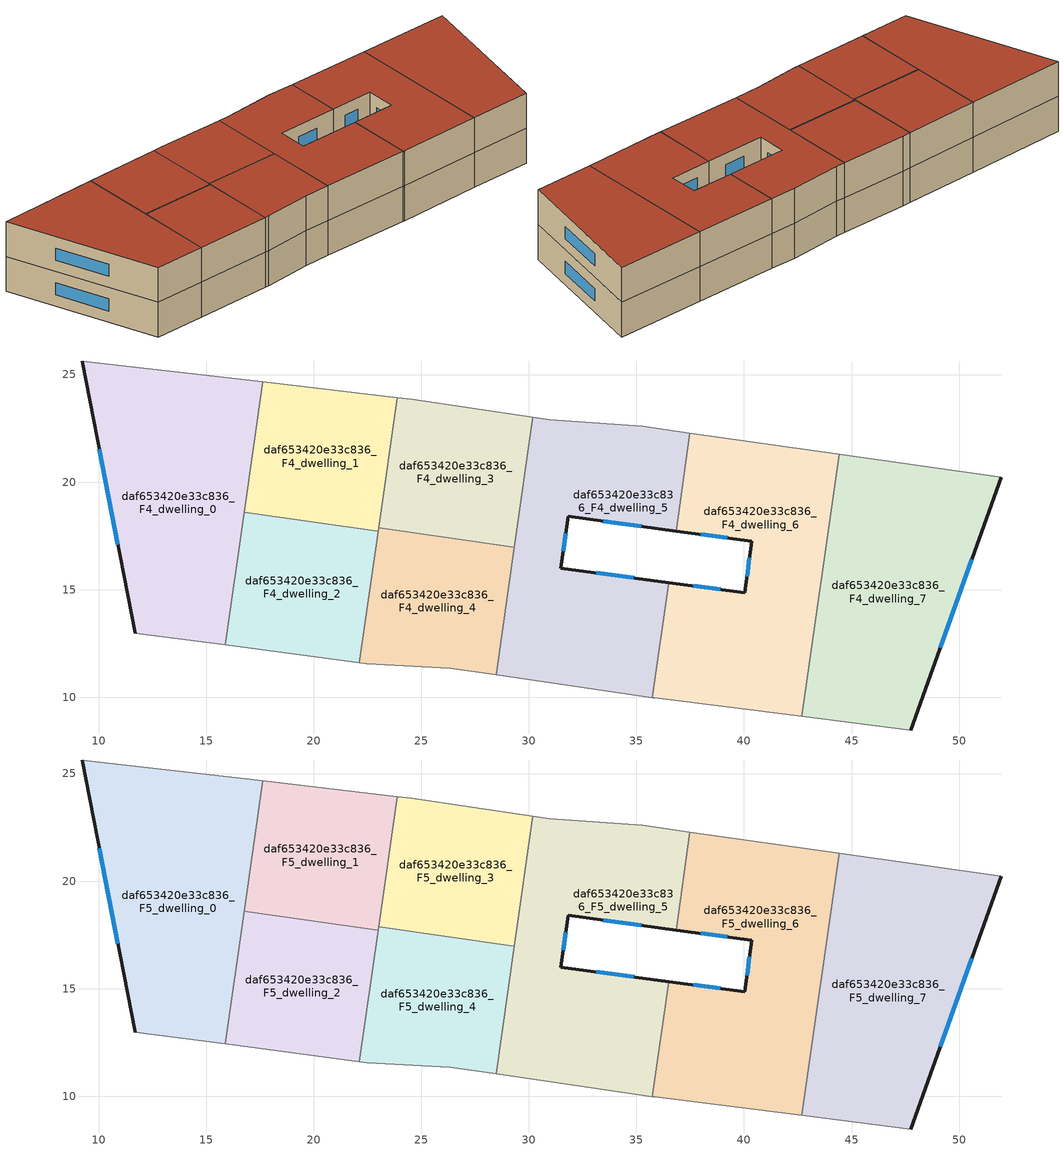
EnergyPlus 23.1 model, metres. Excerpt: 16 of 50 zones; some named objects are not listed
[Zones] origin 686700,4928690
daf653420e33c836_F4_dwelling_0
 floor to daf653420e33c836_F3_dwelling_0 (EU_floor_Construction): 17.61,24.66 15.88,12.43 11.68,12.98 9.23,25.63 z12
 wall outside (EU_wall_Construction): 9.23,25.63 11.68,12.98 z12:15
 wall adiabatic (EU_wall_Construction): 17.61,24.66 9.23,25.63 / 11.68,12.98 15.88,12.43 z12:15
 wall to daf653420e33c836_F4_dwelling_2 (EU_wall_Construction): 15.88,12.43 16.76,18.6 z12:15
 wall to daf653420e33c836_F4_dwelling_1 (EU_wall_Construction): 16.76,18.6 17.61,24.66 z12:15
 window (EU_Window_Construction): 10.03,21.52 10.88,17.1 z12.98:14.02
daf653420e33c836_F4_dwelling_1
 floor to daf653420e33c836_F3_dwelling_1 (EU_floor_Construction): 23.86,23.93 22.98,17.72 16.76,18.6 17.61,24.66 z12
 wall adiabatic (EU_wall_Construction): 23.86,23.93 17.61,24.66 z12:15
 wall to daf653420e33c836_F4_dwelling_2 (EU_wall_Construction): 16.76,18.6 22.98,17.72 z12:15
 wall to daf653420e33c836_F4_dwelling_3 (EU_wall_Construction): 23.01,17.87 23.86,23.93 z12:15
 wall to daf653420e33c836_F4_dwelling_4 (EU_wall_Construction): 22.99,17.72 23.01,17.87 z12:15
daf653420e33c836_F4_dwelling_2
 floor to daf653420e33c836_F3_dwelling_2 (EU_floor_Construction): 22.98,17.72 22.12,11.61 15.88,12.43 16.76,18.6 z12
 wall adiabatic (EU_wall_Construction): 15.88,12.43 22.12,11.61 z12:15
 wall to daf653420e33c836_F4_dwelling_4 (EU_wall_Construction): 22.12,11.61 22.98,17.72 z12:15
daf653420e33c836_F4_dwelling_3
 floor to daf653420e33c836_F3_dwelling_3 (EU_floor_Construction): 30.18,23.02 29.32,16.98 23.01,17.88 23.86,23.93 24.56,23.85 z12
 wall adiabatic (EU_wall_Construction): 30.18,23.02 24.56,23.85 23.86,23.93 z12:15
 wall to daf653420e33c836_F4_dwelling_4 (EU_wall_Construction): 23.01,17.88 29.32,16.98 z12:15
 wall to daf653420e33c836_F4_dwelling_5 (EU_wall_Construction): 29.32,16.98 30.18,23.02 z12:15
daf653420e33c836_F4_dwelling_4
 floor to daf653420e33c836_F3_dwelling_4 (EU_floor_Construction): 29.32,16.98 28.48,11.03 26.34,11.34 22.46,11.56 22.12,11.61 23.01,17.88 z12
 wall adiabatic (EU_wall_Construction): 22.12,11.61 22.46,11.56 26.34,11.34 28.48,11.03 z12:15
 wall to daf653420e33c836_F4_dwelling_5 (EU_wall_Construction): 28.48,11.03 29.32,16.98 z12:15
daf653420e33c836_F4_dwelling_5
 floor to daf653420e33c836_F3_dwelling_5 (EU_floor_Construction): 37.49,22.28 36.84,17.73 31.83,18.4 31.49,16 36.5,15.33 35.74,9.98 28.48,11.03 30.18,23.02 30.96,22.9 35.29,22.59 z12
 wall outside (EU_wall_Construction): 36.5,15.33 31.49,16 31.83,18.4 36.84,17.73 z12:15
 wall to daf653420e33c836_F4_dwelling_6 (EU_wall_Construction): 35.74,9.98 36.5,15.33 / 36.84,17.73 37.49,22.28 z12:15
 wall adiabatic (EU_wall_Construction): 28.48,11.03 35.74,9.98 / 37.49,22.28 35.29,22.59 30.96,22.9 30.18,23.02 z12:15
 window (EU_Window_Construction): 33.46,18.18 35.21,17.95 / 31.6,16.78 31.72,17.62 / 34.87,15.55 33.12,15.78 z12.98:14.02
daf653420e33c836_F4_dwelling_6
 floor to daf653420e33c836_F3_dwelling_6 (EU_floor_Construction): 44.42,21.3 42.69,9.11 35.85,9.96 35.74,9.98 36.5,15.33 40.04,14.85 40.36,17.25 36.84,17.73 37.49,22.28 z12
 wall outside (EU_wall_Construction): 36.84,17.73 40.36,17.25 40.04,14.85 36.5,15.33 z12:15
 wall adiabatic (EU_wall_Construction): 44.42,21.3 37.49,22.28 / 35.74,9.98 35.85,9.96 42.69,9.11 z12:15
 wall to daf653420e33c836_F4_dwelling_7 (EU_wall_Construction): 42.69,9.11 44.42,21.3 z12:15
 window (EU_Window_Construction): 38.89,15.01 37.65,15.17 / 40.26,16.47 40.14,15.63 / 37.99,17.57 39.22,17.41 z12.98:14.02
daf653420e33c836_F4_dwelling_7
 floor to daf653420e33c836_F3_dwelling_7 (EU_floor_Construction): 51.96,20.23 47.76,8.47 42.69,9.11 44.42,21.3 z12
 wall outside (EU_wall_Construction): 47.76,8.47 51.96,20.23 z12:15
 wall adiabatic (EU_wall_Construction): 51.96,20.23 44.42,21.3 / 42.69,9.11 47.76,8.47 z12:15
 window (EU_Window_Construction): 49.13,12.3 50.59,16.41 z12.98:14.02
daf653420e33c836_F5_dwelling_0
 floor to daf653420e33c836_F4_dwelling_0 (EU_floor_Construction): 17.61,24.66 15.88,12.43 11.68,12.98 9.23,25.63 z15
 wall outside (EU_wall_Construction): 9.23,25.63 11.68,12.98 z15:18
 wall adiabatic (EU_wall_Construction): 17.61,24.66 9.23,25.63 / 11.68,12.98 15.88,12.43 z15:18
 wall to daf653420e33c836_F5_dwelling_2 (EU_wall_Construction): 15.88,12.43 16.76,18.6 z15:18
 wall to daf653420e33c836_F5_dwelling_1 (EU_wall_Construction): 16.76,18.6 17.61,24.66 z15:18
 window (EU_Window_Construction): 10.03,21.52 10.88,17.1 z15.98:17.02
 roof outside (EU_roof_Construction): 15.88,12.43 17.61,24.66 9.23,25.63 11.68,12.98 z18
daf653420e33c836_F5_dwelling_1
 floor to daf653420e33c836_F4_dwelling_1 (EU_floor_Construction): 23.86,23.93 22.98,17.72 16.76,18.6 17.61,24.66 z15
 wall adiabatic (EU_wall_Construction): 23.86,23.93 17.61,24.66 z15:18
 wall to daf653420e33c836_F5_dwelling_2 (EU_wall_Construction): 16.76,18.6 22.98,17.72 z15:18
 wall to daf653420e33c836_F5_dwelling_3 (EU_wall_Construction): 23.01,17.87 23.86,23.93 z15:18
 wall to daf653420e33c836_F5_dwelling_4 (EU_wall_Construction): 22.99,17.72 23.01,17.87 z15:18
 roof outside (EU_roof_Construction): 22.98,17.72 23.86,23.93 17.61,24.66 16.76,18.6 z18
daf653420e33c836_F5_dwelling_2
 floor to daf653420e33c836_F4_dwelling_2 (EU_floor_Construction): 22.98,17.72 22.12,11.61 15.88,12.43 16.76,18.6 z15
 wall adiabatic (EU_wall_Construction): 15.88,12.43 22.12,11.61 z15:18
 wall to daf653420e33c836_F5_dwelling_4 (EU_wall_Construction): 22.12,11.61 22.98,17.72 z15:18
 roof outside (EU_roof_Construction): 22.12,11.61 22.98,17.72 16.76,18.6 15.88,12.43 z18
daf653420e33c836_F5_dwelling_3
 floor to daf653420e33c836_F4_dwelling_3 (EU_floor_Construction): 30.18,23.02 29.32,16.98 23.01,17.88 23.86,23.93 24.56,23.85 z15
 wall adiabatic (EU_wall_Construction): 30.18,23.02 24.56,23.85 23.86,23.93 z15:18
 wall to daf653420e33c836_F5_dwelling_4 (EU_wall_Construction): 23.01,17.88 29.32,16.98 z15:18
 wall to daf653420e33c836_F5_dwelling_5 (EU_wall_Construction): 29.32,16.98 30.18,23.02 z15:18
 roof outside (EU_roof_Construction): 29.32,16.98 30.18,23.02 24.56,23.85 23.86,23.93 23.01,17.88 z18
daf653420e33c836_F5_dwelling_4
 floor to daf653420e33c836_F4_dwelling_4 (EU_floor_Construction): 29.32,16.98 28.48,11.03 26.34,11.34 22.46,11.56 22.12,11.61 23.01,17.88 z15
 wall adiabatic (EU_wall_Construction): 22.12,11.61 22.46,11.56 26.34,11.34 28.48,11.03 z15:18
 wall to daf653420e33c836_F5_dwelling_5 (EU_wall_Construction): 28.48,11.03 29.32,16.98 z15:18
 roof outside (EU_roof_Construction): 28.48,11.03 29.32,16.98 23.01,17.88 22.12,11.61 22.46,11.56 26.34,11.34 z18
daf653420e33c836_F5_dwelling_5
 floor to daf653420e33c836_F4_dwelling_5 (EU_floor_Construction): 37.49,22.28 36.84,17.73 31.83,18.4 31.49,16 36.5,15.33 35.74,9.98 28.48,11.03 30.18,23.02 30.96,22.9 35.29,22.59 z15
 wall outside (EU_wall_Construction): 36.5,15.33 31.49,16 31.83,18.4 36.84,17.73 z15:18
 wall to daf653420e33c836_F5_dwelling_6 (EU_wall_Construction): 35.74,9.98 36.5,15.33 / 36.84,17.73 37.49,22.28 z15:18
 wall adiabatic (EU_wall_Construction): 28.48,11.03 35.74,9.98 / 37.49,22.28 35.29,22.59 30.96,22.9 30.18,23.02 z15:18
 window (EU_Window_Construction): 33.46,18.18 35.21,17.95 / 31.6,16.78 31.72,17.62 / 34.87,15.55 33.12,15.78 z15.98:17.02
 roof outside (EU_roof_Construction): 35.74,9.98 36.5,15.33 31.49,16 31.83,18.4 36.84,17.73 37.49,22.28 35.29,22.59 30.96,22.9 30.18,23.02 28.48,11.03 z18
daf653420e33c836_F5_dwelling_6
 floor to daf653420e33c836_F4_dwelling_6 (EU_floor_Construction): 44.42,21.3 42.69,9.11 35.85,9.96 35.74,9.98 36.5,15.33 40.04,14.85 40.36,17.25 36.84,17.73 37.49,22.28 z15
 wall outside (EU_wall_Construction): 36.84,17.73 40.36,17.25 40.04,14.85 36.5,15.33 z15:18
 wall adiabatic (EU_wall_Construction): 44.42,21.3 37.49,22.28 / 35.74,9.98 35.85,9.96 42.69,9.11 z15:18
 wall to daf653420e33c836_F5_dwelling_7 (EU_wall_Construction): 42.69,9.11 44.42,21.3 z15:18
 window (EU_Window_Construction): 38.89,15.01 37.65,15.17 / 40.26,16.47 40.14,15.63 / 37.99,17.57 39.22,17.41 z15.98:17.02
 roof outside (EU_roof_Construction): 42.69,9.11 44.42,21.3 37.49,22.28 36.84,17.73 40.36,17.25 40.04,14.85 36.5,15.33 35.74,9.98 35.85,9.96 z18
daf653420e33c836_F5_dwelling_7
 floor to daf653420e33c836_F4_dwelling_7 (EU_floor_Construction): 51.96,20.23 47.76,8.47 42.69,9.11 44.42,21.3 z15
 wall outside (EU_wall_Construction): 47.76,8.47 51.96,20.23 z15:18
 wall adiabatic (EU_wall_Construction): 51.96,20.23 44.42,21.3 / 42.69,9.11 47.76,8.47 z15:18
 window (EU_Window_Construction): 49.13,12.3 50.59,16.41 z15.98:17.02
 roof outside (EU_roof_Construction): 47.76,8.47 51.96,20.23 44.42,21.3 42.69,9.11 z18
[Building]
EU S2 Campaign: North Axis=0; Terrain=City; Solar Distribution=FullExterior
[Site:Location]
Bologna: Latitude=44.5; Longitude=11.25; Time Zone=1; Elevation=37
[SizingPeriod:WeatherFileDays]
AnnualSizingPeriod: Begin Month=1; Begin Day of Month=1; End Month=12; End Day of Month=31; Day of Week for Start Day=Monday; Use Weather File Daylight Saving Period=No; Use Weather File Rain and Snow Indicators=No
[MATERIAL]
EU_InternalMass_Material: Roughness=MediumRough; Thickness=0.1; Conductivity=1; Density=1800; Specific Heat=900; Thermal Absorptance=0.9; Solar Absorptance=0.7; Visible Absorptance=0.7
[MATERIAL:NOMASS] Roughness=MediumRough; Thermal Absorptance=0.9; Solar Absorptance=0.7; Visible Absorptance=0.7
Name | Thermal Resistance
EU_wall_NoMass | 0.905828
EU_roof_NoMass | 0.37593
EU_floor_NoMass | 0.67114
[WINDOWMATERIAL:SIMPLEGLAZINGSYSTEM]
EU_Window_SimpleGlazing: UFactor=4.52486; Solar Heat Gain Coefficient=0.85; Visible Transmittance=0.85
[CONSTRUCTION]
EU_wall_Construction: EU_wall_NoMass
EU_roof_Construction: EU_roof_NoMass
EU_floor_Construction: EU_floor_NoMass
EU_Window_Construction: EU_Window_SimpleGlazing
EU_InternalMass_Construction: EU_InternalMass_Material
[ZONE] Type=1; Multiplier=1; Ceiling Height=autocalculate; Floor Area=autocalculate; Part of Total Floor Area=Yes
Name | Volume
daf653420e33c836_F4_dwelling_0; daf653420e33c836_F5_dwelling_0 | 234.034
daf653420e33c836_F4_dwelling_1; daf653420e33c836_F5_dwelling_1 | 117.018
daf653420e33c836_F4_dwelling_2; daf653420e33c836_F5_dwelling_2 | 117.016
daf653420e33c836_F4_dwelling_3; daf653420e33c836_F5_dwelling_3 | 117.036
daf653420e33c836_F4_dwelling_4; daf653420e33c836_F5_dwelling_4 | 117.034
daf653420e33c836_F4_dwelling_5; daf653420e33c836_F5_dwelling_5 | 234.018
daf653420e33c836_F4_dwelling_6; daf653420e33c836_F5_dwelling_6 | 234.041
daf653420e33c836_F4_dwelling_7; daf653420e33c836_F5_dwelling_7 | 234.024
[INTERNALMASS] Construction=EU_InternalMass_Construction
Name | Zone or ZoneList | Surface Area
daf653420e33c836_F4_dwelling_0_EU_InternalMass | daf653420e33c836_F4_dwelling_0 | 78.011
daf653420e33c836_F4_dwelling_1_EU_InternalMass | daf653420e33c836_F4_dwelling_1 | 39.006
daf653420e33c836_F4_dwelling_2_EU_InternalMass | daf653420e33c836_F4_dwelling_2 | 39.0056
daf653420e33c836_F4_dwelling_3_EU_InternalMass | daf653420e33c836_F4_dwelling_3 | 39.0119
daf653420e33c836_F4_dwelling_4_EU_InternalMass | daf653420e33c836_F4_dwelling_4 | 39.0121
daf653420e33c836_F4_dwelling_5_EU_InternalMass | daf653420e33c836_F4_dwelling_5 | 78.0057
daf653420e33c836_F4_dwelling_6_EU_InternalMass | daf653420e33c836_F4_dwelling_6 | 78.0137
daf653420e33c836_F4_dwelling_7_EU_InternalMass | daf653420e33c836_F4_dwelling_7 | 78.008
daf653420e33c836_F5_dwelling_0_EU_InternalMass | daf653420e33c836_F5_dwelling_0 | 78.011
daf653420e33c836_F5_dwelling_1_EU_InternalMass | daf653420e33c836_F5_dwelling_1 | 39.006
daf653420e33c836_F5_dwelling_2_EU_InternalMass | daf653420e33c836_F5_dwelling_2 | 39.0056
daf653420e33c836_F5_dwelling_3_EU_InternalMass | daf653420e33c836_F5_dwelling_3 | 39.0119
daf653420e33c836_F5_dwelling_4_EU_InternalMass | daf653420e33c836_F5_dwelling_4 | 39.0121
daf653420e33c836_F5_dwelling_5_EU_InternalMass | daf653420e33c836_F5_dwelling_5 | 78.0057
daf653420e33c836_F5_dwelling_6_EU_InternalMass | daf653420e33c836_F5_dwelling_6 | 78.0137
daf653420e33c836_F5_dwelling_7_EU_InternalMass | daf653420e33c836_F5_dwelling_7 | 78.008
[OTHEREQUIPMENT] Fuel Type=Electricity; Design Level Calculation Method=Watts/Area; Power per Zone Floor Area=1; Fraction Latent=0; Fraction Radiant=0; Fraction Lost=0; Carbon Dioxide Generation Rate=0; EndUse Subcategory=EU_Step8_InternalGains
Name | Zone or ZoneList or Space or SpaceList | Schedule
EU_Step8_InternalGain_daf653420e33c836_F4_dwelling_0_f000 | daf653420e33c836_F4_dwelling_0 | EU_Step8_GainSchedule_daf653420e33c836_F4_dwelling_0_f000
EU_Step8_InternalGain_daf653420e33c836_F4_dwelling_1_f000 | daf653420e33c836_F4_dwelling_1 | EU_Step8_GainSchedule_daf653420e33c836_F4_dwelling_1_f000
EU_Step8_InternalGain_daf653420e33c836_F4_dwelling_2_f000 | daf653420e33c836_F4_dwelling_2 | EU_Step8_GainSchedule_daf653420e33c836_F4_dwelling_2_f000
EU_Step8_InternalGain_daf653420e33c836_F4_dwelling_3_f000 | daf653420e33c836_F4_dwelling_3 | EU_Step8_GainSchedule_daf653420e33c836_F4_dwelling_3_f000
EU_Step8_InternalGain_daf653420e33c836_F4_dwelling_4_f000 | daf653420e33c836_F4_dwelling_4 | EU_Step8_GainSchedule_daf653420e33c836_F4_dwelling_4_f000
EU_Step8_InternalGain_daf653420e33c836_F4_dwelling_5_f000 | daf653420e33c836_F4_dwelling_5 | EU_Step8_GainSchedule_daf653420e33c836_F4_dwelling_5_f000
EU_Step8_InternalGain_daf653420e33c836_F4_dwelling_6_f000 | daf653420e33c836_F4_dwelling_6 | EU_Step8_GainSchedule_daf653420e33c836_F4_dwelling_6_f000
EU_Step8_InternalGain_daf653420e33c836_F4_dwelling_7_f000 | daf653420e33c836_F4_dwelling_7 | EU_Step8_GainSchedule_daf653420e33c836_F4_dwelling_7_f000
EU_Step8_InternalGain_daf653420e33c836_F5_dwelling_0_f000 | daf653420e33c836_F5_dwelling_0 | EU_Step8_GainSchedule_daf653420e33c836_F5_dwelling_0_f000
EU_Step8_InternalGain_daf653420e33c836_F5_dwelling_1_f000 | daf653420e33c836_F5_dwelling_1 | EU_Step8_GainSchedule_daf653420e33c836_F5_dwelling_1_f000
EU_Step8_InternalGain_daf653420e33c836_F5_dwelling_2_f000 | daf653420e33c836_F5_dwelling_2 | EU_Step8_GainSchedule_daf653420e33c836_F5_dwelling_2_f000
EU_Step8_InternalGain_daf653420e33c836_F5_dwelling_3_f000 | daf653420e33c836_F5_dwelling_3 | EU_Step8_GainSchedule_daf653420e33c836_F5_dwelling_3_f000
EU_Step8_InternalGain_daf653420e33c836_F5_dwelling_4_f000 | daf653420e33c836_F5_dwelling_4 | EU_Step8_GainSchedule_daf653420e33c836_F5_dwelling_4_f000
EU_Step8_InternalGain_daf653420e33c836_F5_dwelling_5_f000 | daf653420e33c836_F5_dwelling_5 | EU_Step8_GainSchedule_daf653420e33c836_F5_dwelling_5_f000
EU_Step8_InternalGain_daf653420e33c836_F5_dwelling_6_f000 | daf653420e33c836_F5_dwelling_6 | EU_Step8_GainSchedule_daf653420e33c836_F5_dwelling_6_f000
EU_Step8_InternalGain_daf653420e33c836_F5_dwelling_7_f000 | daf653420e33c836_F5_dwelling_7 | EU_Step8_GainSchedule_daf653420e33c836_F5_dwelling_7_f000
[ZONEVENTILATION:DESIGNFLOWRATE] Schedule=EU_AlwaysOn; Design Flow Rate Calculation Method=AirChanges/Hour; Air Changes per Hour=0.73129; Ventilation Type=Natural; Fan Pressure Rise=0; Fan Total Efficiency=1; Constant Term Coefficient=1; Temperature Term Coefficient=0; Velocity Term Coefficient=0; Velocity Squared Term Coefficient=0; Minimum Indoor Temperature=-100; Maximum Indoor Temperature=100; Delta Temperature=-100; Minimum Outdoor Temperature=-100; Maximum Outdoor Temperature=100; Maximum Wind Speed=40
Name | Zone or ZoneList or Space or SpaceList
EU_ConstantAir_daf653420e33c836_F4_dwelling_0 | daf653420e33c836_F4_dwelling_0
EU_ConstantAir_daf653420e33c836_F4_dwelling_1 | daf653420e33c836_F4_dwelling_1
EU_ConstantAir_daf653420e33c836_F4_dwelling_2 | daf653420e33c836_F4_dwelling_2
EU_ConstantAir_daf653420e33c836_F4_dwelling_3 | daf653420e33c836_F4_dwelling_3
EU_ConstantAir_daf653420e33c836_F4_dwelling_4 | daf653420e33c836_F4_dwelling_4
EU_ConstantAir_daf653420e33c836_F4_dwelling_5 | daf653420e33c836_F4_dwelling_5
EU_ConstantAir_daf653420e33c836_F4_dwelling_6 | daf653420e33c836_F4_dwelling_6
EU_ConstantAir_daf653420e33c836_F4_dwelling_7 | daf653420e33c836_F4_dwelling_7
EU_ConstantAir_daf653420e33c836_F5_dwelling_0 | daf653420e33c836_F5_dwelling_0
EU_ConstantAir_daf653420e33c836_F5_dwelling_1 | daf653420e33c836_F5_dwelling_1
EU_ConstantAir_daf653420e33c836_F5_dwelling_2 | daf653420e33c836_F5_dwelling_2
EU_ConstantAir_daf653420e33c836_F5_dwelling_3 | daf653420e33c836_F5_dwelling_3
EU_ConstantAir_daf653420e33c836_F5_dwelling_4 | daf653420e33c836_F5_dwelling_4
EU_ConstantAir_daf653420e33c836_F5_dwelling_5 | daf653420e33c836_F5_dwelling_5
EU_ConstantAir_daf653420e33c836_F5_dwelling_6 | daf653420e33c836_F5_dwelling_6
EU_ConstantAir_daf653420e33c836_F5_dwelling_7 | daf653420e33c836_F5_dwelling_7
[HVACTEMPLATE:ZONE:IDEALLOADSAIRSYSTEM] System Availability Schedule=EU_AlwaysOn; Maximum Heating Supply Air Temperature=50; Minimum Cooling Supply Air Temperature=13; Maximum Heating Supply Air Humidity Ratio=0.0156; Minimum Cooling Supply Air Humidity Ratio=0.0077; Heating Limit=NoLimit; Cooling Limit=NoLimit; Heating Availability Schedule=EU_AlwaysOn; Cooling Availability Schedule=EU_CoolingOff; Dehumidification Control Type=ConstantSensibleHeatRatio; Cooling Sensible Heat Ratio=0.7; Dehumidification Setpoint=60; Humidification Control Type=None; Humidification Setpoint=30; Outdoor Air Method=None; Outdoor Air Flow Rate per Person=0.00944; Outdoor Air Flow Rate per Zone Floor Area=0; Outdoor Air Flow Rate per Zone=0; Demand Controlled Ventilation Type=None; Outdoor Air Economizer Type=NoEconomizer; Heat Recovery Type=None; Sensible Heat Recovery Effectiveness=0.7; Latent Heat Recovery Effectiveness=0.65
Name | Template Thermostat
daf653420e33c836_F4_dwelling_0 | EU_HeatOnly_daf653420e33c836_F4_dwelling_0
daf653420e33c836_F4_dwelling_1 | EU_HeatOnly_daf653420e33c836_F4_dwelling_1
daf653420e33c836_F4_dwelling_2 | EU_HeatOnly_daf653420e33c836_F4_dwelling_2
daf653420e33c836_F4_dwelling_3 | EU_HeatOnly_daf653420e33c836_F4_dwelling_3
daf653420e33c836_F4_dwelling_4 | EU_HeatOnly_daf653420e33c836_F4_dwelling_4
daf653420e33c836_F4_dwelling_5 | EU_HeatOnly_daf653420e33c836_F4_dwelling_5
daf653420e33c836_F4_dwelling_6 | EU_HeatOnly_daf653420e33c836_F4_dwelling_6
daf653420e33c836_F4_dwelling_7 | EU_HeatOnly_daf653420e33c836_F4_dwelling_7
daf653420e33c836_F5_dwelling_0 | EU_HeatOnly_daf653420e33c836_F5_dwelling_0
daf653420e33c836_F5_dwelling_1 | EU_HeatOnly_daf653420e33c836_F5_dwelling_1
daf653420e33c836_F5_dwelling_2 | EU_HeatOnly_daf653420e33c836_F5_dwelling_2
daf653420e33c836_F5_dwelling_3 | EU_HeatOnly_daf653420e33c836_F5_dwelling_3
daf653420e33c836_F5_dwelling_4 | EU_HeatOnly_daf653420e33c836_F5_dwelling_4
daf653420e33c836_F5_dwelling_5 | EU_HeatOnly_daf653420e33c836_F5_dwelling_5
daf653420e33c836_F5_dwelling_6 | EU_HeatOnly_daf653420e33c836_F5_dwelling_6
daf653420e33c836_F5_dwelling_7 | EU_HeatOnly_daf653420e33c836_F5_dwelling_7
[SIZING:ZONE] Zone Cooling Design Supply Air Temperature Input Method=SupplyAirTemperature; Zone Cooling Design Supply Air Temperature=13; Zone Heating Design Supply Air Temperature Input Method=SupplyAirTemperature; Zone Heating Design Supply Air Temperature=50; Zone Cooling Design Supply Air Humidity Ratio=0.008; Zone Heating Design Supply Air Humidity Ratio=0.008; Cooling Design Air Flow Method=DesignDay; Cooling Design Air Flow Rate=0; Cooling Minimum Air Flow per Zone Floor Area=0.000762; Cooling Minimum Air Flow=0; Cooling Minimum Air Flow Fraction=0.2; Heating Design Air Flow Method=DesignDay; Heating Design Air Flow Rate=0; Heating Maximum Air Flow per Zone Floor Area=0.002032; Heating Maximum Air Flow=0.141576; Heating Maximum Air Flow Fraction=0.3; Account for Dedicated Outdoor Air System=No; Dedicated Outdoor Air System Control Strategy=NeutralSupplyAir; Dedicated Outdoor Air Low Setpoint Temperature for Design=autosize; Dedicated Outdoor Air High Setpoint Temperature for Design=autosize; Zone Load Sizing Method=Sensible Load Only No Latent Load; Zone Latent Cooling Design Supply Air Humidity Ratio Input Method=HumidityRatioDifference; Zone Cooling Design Supply Air Humidity Ratio Difference=0.005; Zone Latent Heating Design Supply Air Humidity Ratio Input Method=HumidityRatioDifference; Zone Humidification Design Supply Air Humidity Ratio Difference=0.005
daf653420e33c836_F4_dwelling_0; daf653420e33c836_F4_dwelling_1; daf653420e33c836_F4_dwelling_2; daf653420e33c836_F4_dwelling_3; daf653420e33c836_F4_dwelling_4; daf653420e33c836_F4_dwelling_5; daf653420e33c836_F4_dwelling_6; daf653420e33c836_F4_dwelling_7; daf653420e33c836_F5_dwelling_0; daf653420e33c836_F5_dwelling_1; daf653420e33c836_F5_dwelling_2; daf653420e33c836_F5_dwelling_3; daf653420e33c836_F5_dwelling_4; daf653420e33c836_F5_dwelling_5; daf653420e33c836_F5_dwelling_6; daf653420e33c836_F5_dwelling_7
[SCHEDULE:CONSTANT]
Name | Hourly Value
EU_AlwaysOn | 1
EU_CoolingOff | 0
[SCHEDULE:FILE] Column Number=1; Rows to Skip at Top=0; Number of Hours of Data=8760; Column Separator=Comma; Interpolate to Timestep=No; Minutes per Item=60; Adjust Schedule for Daylight Savings=Yes
Name | File
EU_Step8_GainSchedule_daf653420e33c836_F4_dwelling_0_f000 | ../../schedules/daf653420e33c836/daf653420e33c836_F4_dwelling_0_f000_gain.csv
EU_Step8_GainSchedule_daf653420e33c836_F4_dwelling_1_f000 | ../../schedules/daf653420e33c836/daf653420e33c836_F4_dwelling_1_f000_gain.csv
EU_Step8_GainSchedule_daf653420e33c836_F4_dwelling_2_f000 | ../../schedules/daf653420e33c836/daf653420e33c836_F4_dwelling_2_f000_gain.csv
EU_Step8_GainSchedule_daf653420e33c836_F4_dwelling_3_f000 | ../../schedules/daf653420e33c836/daf653420e33c836_F4_dwelling_3_f000_gain.csv
EU_Step8_GainSchedule_daf653420e33c836_F4_dwelling_4_f000 | ../../schedules/daf653420e33c836/daf653420e33c836_F4_dwelling_4_f000_gain.csv
EU_Step8_GainSchedule_daf653420e33c836_F4_dwelling_5_f000 | ../../schedules/daf653420e33c836/daf653420e33c836_F4_dwelling_5_f000_gain.csv
EU_Step8_GainSchedule_daf653420e33c836_F4_dwelling_6_f000 | ../../schedules/daf653420e33c836/daf653420e33c836_F4_dwelling_6_f000_gain.csv
EU_Step8_GainSchedule_daf653420e33c836_F4_dwelling_7_f000 | ../../schedules/daf653420e33c836/daf653420e33c836_F4_dwelling_7_f000_gain.csv
EU_Step8_GainSchedule_daf653420e33c836_F5_dwelling_0_f000 | ../../schedules/daf653420e33c836/daf653420e33c836_F5_dwelling_0_f000_gain.csv
EU_Step8_GainSchedule_daf653420e33c836_F5_dwelling_1_f000 | ../../schedules/daf653420e33c836/daf653420e33c836_F5_dwelling_1_f000_gain.csv
EU_Step8_GainSchedule_daf653420e33c836_F5_dwelling_2_f000 | ../../schedules/daf653420e33c836/daf653420e33c836_F5_dwelling_2_f000_gain.csv
EU_Step8_GainSchedule_daf653420e33c836_F5_dwelling_3_f000 | ../../schedules/daf653420e33c836/daf653420e33c836_F5_dwelling_3_f000_gain.csv
EU_Step8_GainSchedule_daf653420e33c836_F5_dwelling_4_f000 | ../../schedules/daf653420e33c836/daf653420e33c836_F5_dwelling_4_f000_gain.csv
EU_Step8_GainSchedule_daf653420e33c836_F5_dwelling_5_f000 | ../../schedules/daf653420e33c836/daf653420e33c836_F5_dwelling_5_f000_gain.csv
EU_Step8_GainSchedule_daf653420e33c836_F5_dwelling_6_f000 | ../../schedules/daf653420e33c836/daf653420e33c836_F5_dwelling_6_f000_gain.csv
EU_Step8_GainSchedule_daf653420e33c836_F5_dwelling_7_f000 | ../../schedules/daf653420e33c836/daf653420e33c836_F5_dwelling_7_f000_gain.csv
